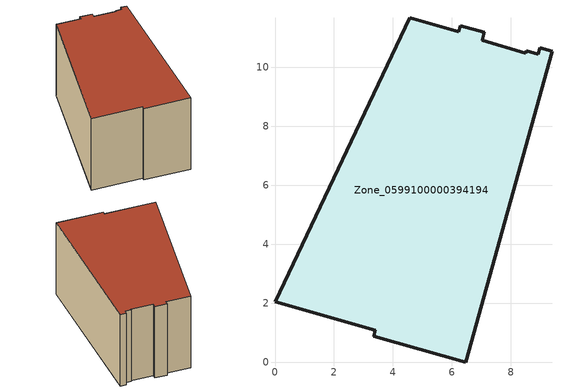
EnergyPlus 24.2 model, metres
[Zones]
Zone_0599100000394194
 floor ground (C_G): 4.57,11.69 6.22,11.21 6.28,11.42 7.1,11.19 7.03,10.92 8.49,10.49 8.52,10.56 8.92,10.45 8.98,10.66 9.39,10.54 6.46,0 3.34,0.88 3.4,1.09 0,2.05 z0
 wall outside (C_F): 6.22,11.21 4.57,11.69 0,2.05 3.4,1.09 3.34,0.88 6.46,0 9.39,10.54 8.98,10.66 8.92,10.45 8.52,10.56 8.49,10.49 7.03,10.92 7.1,11.19 6.28,11.42 6.22,11.21 z0:5.6
 roof outside (C_R): 8.49,10.49 7.03,10.92 7.1,11.19 6.28,11.42 6.22,11.21 4.57,11.69 0,2.05 3.4,1.09 3.34,0.88 6.46,0 9.39,10.54 8.98,10.66 8.92,10.45 8.52,10.56 z5.6
[BUILDING]
Pand.0599100000394194: North Axis=0; Terrain=City; Loads Convergence Tolerance Value=0.04; Temperature Convergence Tolerance Value=0.4; Solar Distribution=FullExterior; Maximum Number of Warmup Days=25; Minimum Number of Warmup Days=1
[Site:Location]
Rotterdam.The.Hague.AP_ZH_NLD Design_Conditions: Latitude=51.96; Longitude=4.45; Time Zone=1; Elevation=-4.5
[SITE:GROUNDTEMPERATURE:BUILDINGSURFACE]
18, 18, 18, 18, 18, 18, 18, 18, 18, 18, 18, 18
[MATERIAL] Thermal Absorptance=0.9; Solar Absorptance=0.7; Visible Absorptance=0.7
Name | Roughness | Thickness | Conductivity | Density | Specific Heat
G.TC.1992-2005 | MediumSmooth | 0.15 | 0.06 | 540 | 1210
F.TC.1992-2005 | Rough | 0.3 | 0.12 | 1920 | 840
R.TC.1992-2005 | MediumRough | 0.2 | 0.08 | 1500 | 1000
[CONSTRUCTION]
C_G: G.TC.1992-2005
C_F: F.TC.1992-2005
C_R: R.TC.1992-2005
[ZONE]
Zone_0599100000394194: Type=1; Multiplier=1; Ceiling Height=Autocalculate; Volume=Autocalculate; Floor Area=autocalculate; Part of Total Floor Area=Yes
[ZONEINFILTRATION:DESIGNFLOWRATE]
Infil_Zone_0599100000394194: Zone or ZoneList or Space or SpaceList=Zone_0599100000394194; Schedule=AlwaysOn; Design Flow Rate Calculation Method=Flow/Area; Flow Rate per Floor Area=0.0015; Constant Term Coefficient=1; Temperature Term Coefficient=0; Velocity Term Coefficient=0; Velocity Squared Term Coefficient=0
[HVACTEMPLATE:ZONE:IDEALLOADSAIRSYSTEM]
Zone_0599100000394194: Maximum Heating Supply Air Temperature=50; Minimum Cooling Supply Air Temperature=13; Maximum Heating Supply Air Humidity Ratio=0.0156; Minimum Cooling Supply Air Humidity Ratio=0.0077; Heating Limit=NoLimit; Cooling Limit=NoLimit; Dehumidification Control Type=ConstantSensibleHeatRatio; Cooling Sensible Heat Ratio=0.7; Dehumidification Setpoint=60; Humidification Control Type=None; Humidification Setpoint=30; Outdoor Air Method=None; Outdoor Air Flow Rate per Person=0.00944; Outdoor Air Flow Rate per Zone Floor Area=0; Outdoor Air Flow Rate per Zone=0; Demand Controlled Ventilation Type=None; Outdoor Air Economizer Type=NoEconomizer; Heat Recovery Type=None; Sensible Heat Recovery Effectiveness=0.7; Latent Heat Recovery Effectiveness=0.65
[ZONECONTROL:THERMOSTAT]
ThermostatControl_Zone_0599100000394194: Zone or ZoneList=Zone_0599100000394194; Control Type Schedule=DualSetpointControlType; Control 1=Thermostat_Zone_0599100000394194; Temperature Difference Between Cutout And Setpoint=0
[THERMOSTATSETPOINT:DUALSETPOINT]
Thermostat_Zone_0599100000394194: Heating Setpoint Temperature Schedule=HeatingSetpoint_Zone_0599100000394194; Cooling Setpoint Temperature Schedule=CoolingSetpoint_Zone_0599100000394194
[SCHEDULE:COMPACT]
HeatingSetpoint_Zone_0599100000394194: Through: 12/31, For: AllDays, Until: 24:00, 21
CoolingSetpoint_Zone_0599100000394194: Through: 12/31, For: AllDays, Until: 24:00, 24
DualSetpointControlType: Through: 12/31, For: AllDays, Until: 24:00, 4
AlwaysOn: Through: 12/31, For: AllDays, Until: 24:00, 1
